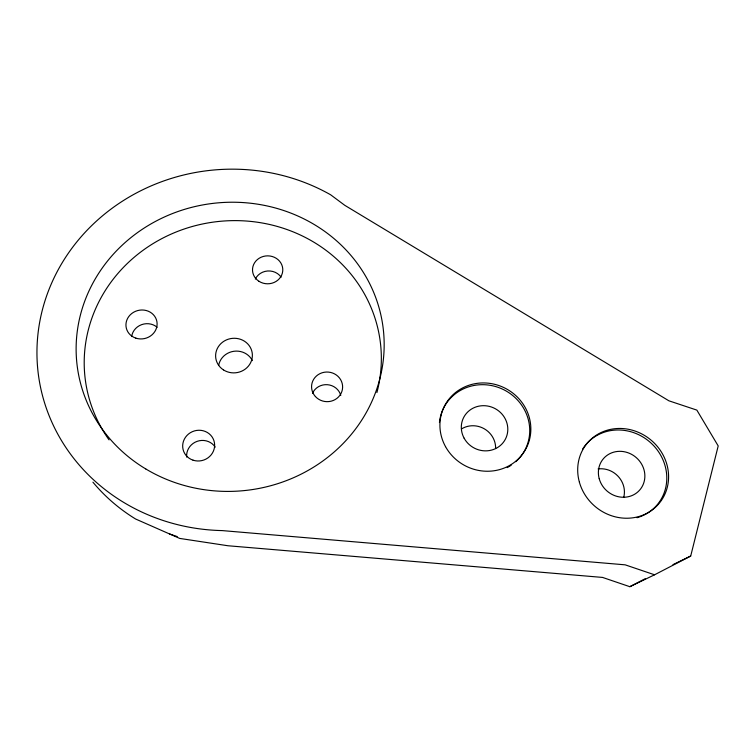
<?xml version="1.0" encoding="UTF-8"?>
<svg xmlns="http://www.w3.org/2000/svg" width="756" height="756" viewBox="0 0 756 756"><rect width="100%" height="100%" fill="white"/><g stroke="black" fill="none" stroke-linecap="round" stroke-linejoin="round"><path stroke-width="1.13" d="M690.7 556.047L718.2 445.936L696.843 410.102L668.909 400.812L344.821 205.349L330.674 194.812A192.61 180.571 -6.7 0 0 45.313 299.773A192.61 180.571 -6.7 0 0 222.141 530.589L625.174 564.836L654.564 574.796L690.7 556.047L672.982 564.637M92.922 482.177A179.465 169.429 -7.6 0 0 135.645 519.032L179.72 538.423L227.925 545.747L602.541 577.423L629.842 586.694L645.189 578.737M629.842 586.694L654.564 574.796M169.609 533.972L177.225 536.59M109.053 439.869A148.705 139.879 -7 0 1 207.522 223.02A148.705 139.879 -7 0 1 376.913 392.572M312.483 393.318A14.997 14.355 3.8 0 1 327.357 384.691A14.997 14.355 3.8 0 1 340.786 395.407M186.685 457.106A15.526 14.836 -18.8 0 1 197.165 441.334A15.526 14.836 -18.8 0 1 215.205 447.117M131.676 336.571A15.148 14.005 -13.3 0 1 141.599 324.664A15.148 14.005 -13.3 0 1 157.144 327.291M255.339 279.068A14.676 13.589 -0.7 0 1 267.624 270.988A14.676 13.589 -0.7 0 1 281.109 277.159M218.654 365.431A17.813 16.802 -7.3 0 1 233.812 351.285A17.813 16.802 -7.3 0 1 252.362 360.621M598.081 468.956A22.529 20.988 41.5 0 1 623.7 497.429M461.576 428.888A22.113 21.102 29.2 0 1 484.331 428.832A22.113 21.102 29.2 0 1 495.624 448.554M582.574 449.168A46.664 43.205 40.5 0 1 656.34 448.771A46.664 43.205 40.5 0 1 637.015 517.709M439.444 422.547A45.766 43.423 28.3 0 1 504.233 389.964A45.766 43.423 28.3 0 1 515.762 461.708M511.188 465.233A45.766 43.423 28.3 0 1 507.182 467.605M145.738 468.928A154.148 144.462 -6.6 0 0 383.925 352.844A154.148 144.462 -6.6 0 0 160.773 218.701A154.148 144.462 -6.6 0 0 145.738 468.928M315.403 396.522A15.526 14.808 4 0 0 341.788 391.721A15.526 14.808 4 0 0 324.088 372.292A15.526 14.808 4 0 0 315.403 396.522M193.016 460.158A16.056 15.3 -18 0 0 214.43 442.704A16.056 15.3 -18 0 0 188.528 434.01A16.056 15.3 -18 0 0 193.016 460.158M135.815 338.121A15.649 14.421 -12.8 0 0 156.936 321.81A15.649 14.421 -12.8 0 0 131.809 313.466A15.649 14.421 -12.8 0 0 135.815 338.121M259.024 281.326A15.148 13.977 -0.5 0 0 282.744 270.95A15.148 13.977 -0.5 0 0 261.17 257.201A15.148 13.977 -0.5 0 0 259.024 281.326M223.426 369.882A18.399 17.293 -6.8 0 0 252.306 356.87A18.399 17.293 -6.8 0 0 226.261 339.983A18.399 17.293 -6.8 0 0 223.426 369.882M579.389 482.177A46.891 43.394 40.4 0 0 655.688 507.049A46.891 43.394 40.4 0 0 634.341 430.807A46.891 43.394 40.4 0 0 579.389 482.177M445.539 446.654A45.993 43.621 28.2 0 0 524.277 451.606A45.993 43.621 28.2 0 0 486.316 383.027A45.993 43.621 28.2 0 0 445.539 446.654M599.215 478.718A23.984 22.207 40.5 0 0 638.187 491.608A23.984 22.207 40.5 0 0 627.461 452.56A23.984 22.207 40.5 0 0 599.215 478.718M464.118 438.178A23.521 22.321 28.3 0 0 504.384 440.909A23.521 22.321 28.3 0 0 485.163 405.736A23.521 22.321 28.3 0 0 464.118 438.178"/></g></svg>
